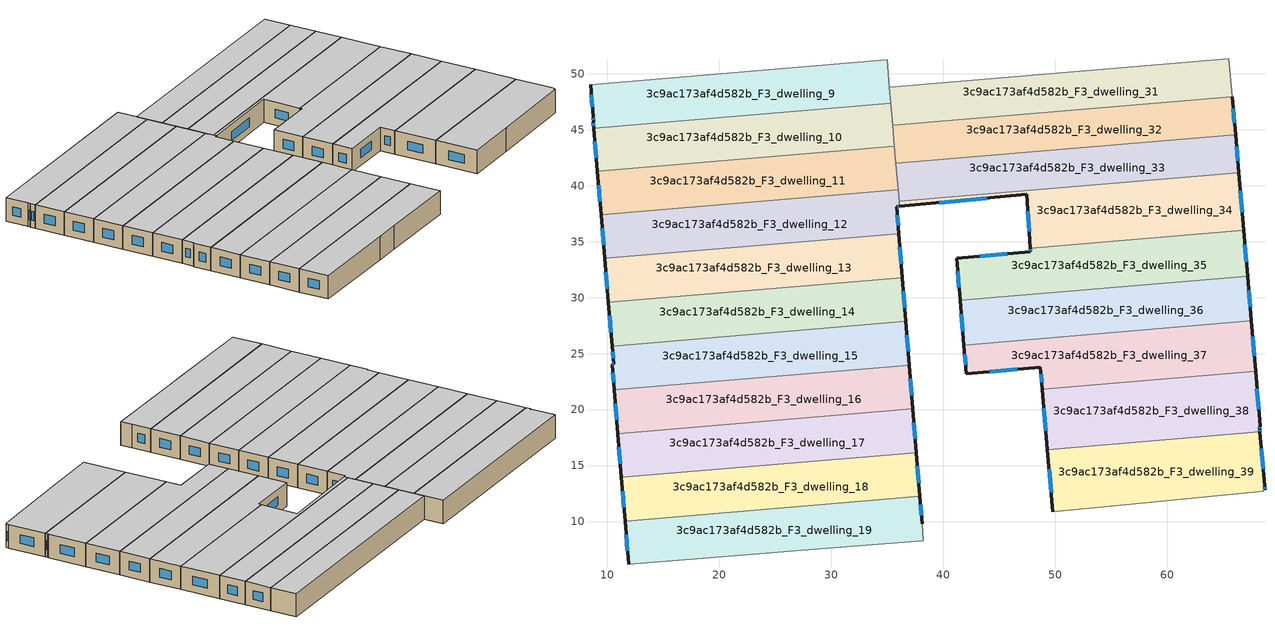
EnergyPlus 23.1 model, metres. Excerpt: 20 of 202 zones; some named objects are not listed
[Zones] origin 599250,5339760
3c9ac173af4d582b_F3_dwelling_10
 floor to 3c9ac173af4d582b_F2_dwelling_10 (EU_floor_Construction): 35.31,47.38 35.64,43.5 9.1,41.27 8.78,45.14 z9
 wall outside (EU_wall_Construction): 8.78,45.14 9.1,41.27 z9:12
 wall to 3c9ac173af4d582b_F3_dwelling_9 (EU_wall_Construction): 35.31,47.38 8.78,45.14 z9:12
 wall to 3c9ac173af4d582b_F3_dwelling_11 (EU_wall_Construction): 9.1,41.27 35.64,43.5 z9:12
 wall to 3c9ac173af4d582b_F3_dwelling_31 (EU_wall_Construction): 35.48,45.39 35.31,47.38 z9:12
 wall to 3c9ac173af4d582b_F3_dwelling_32 (EU_wall_Construction): 35.64,43.5 35.48,45.39 z9:12
 window (EU_Window_Construction): 8.88,43.93 9,42.49 z9.94:11.06
 ceiling to 3c9ac173af4d582b_F4_dwelling_10 (EU_floor_Construction): 35.64,43.5 35.31,47.38 8.78,45.14 9.1,41.27 z12
3c9ac173af4d582b_F3_dwelling_11
 floor to 3c9ac173af4d582b_F2_dwelling_11 (EU_floor_Construction): 35.64,43.5 35.96,39.63 9.43,37.4 9.1,41.27 z9
 wall outside (EU_wall_Construction): 9.1,41.27 9.43,37.4 z9:12
 wall to 3c9ac173af4d582b_F3_dwelling_12 (EU_wall_Construction): 9.43,37.4 35.96,39.63 z9:12
 wall to 3c9ac173af4d582b_F3_dwelling_33 (EU_wall_Construction): 35.96,39.63 35.76,42.01 z9:12
 wall to 3c9ac173af4d582b_F3_dwelling_32 (EU_wall_Construction): 35.76,42.01 35.64,43.5 z9:12
 window (EU_Window_Construction): 9.21,40.06 9.33,38.61 z9.94:11.06
 ceiling to 3c9ac173af4d582b_F4_dwelling_11 (EU_floor_Construction): 35.96,39.63 35.64,43.5 9.1,41.27 9.43,37.4 z12
3c9ac173af4d582b_F3_dwelling_12
 floor to 3c9ac173af4d582b_F2_dwelling_12 (EU_floor_Construction): 35.96,39.63 36.09,38.14 35.84,38.12 36.03,35.71 9.76,33.5 9.43,37.4 z9
 wall outside (EU_wall_Construction): 9.43,37.4 9.76,33.5 / 36.03,35.71 35.84,38.12 36.09,38.14 z9:12
 wall to 3c9ac173af4d582b_F3_dwelling_13 (EU_wall_Construction): 9.76,33.5 36.03,35.71 z9:12
 wall to 3c9ac173af4d582b_F3_dwelling_34 (EU_wall_Construction): 36.09,38.14 36.05,38.62 z9:12
 wall to 3c9ac173af4d582b_F3_dwelling_33 (EU_wall_Construction): 36.05,38.62 35.96,39.63 z9:12
 window (EU_Window_Construction): 9.53,36.18 9.66,34.72 / 35.92,38.13 36.01,38.13 / 35.97,36.46 35.9,37.36 z9.94:11.06
 ceiling to 3c9ac173af4d582b_F4_dwelling_12 (EU_floor_Construction): 36.03,35.71 35.84,38.12 36.09,38.14 35.96,39.63 9.43,37.4 9.76,33.5 z12
3c9ac173af4d582b_F3_dwelling_13
 floor to 3c9ac173af4d582b_F2_dwelling_13 (EU_floor_Construction): 36.03,35.71 36.34,31.79 10.09,29.59 9.76,33.5 z9
 wall outside (EU_wall_Construction): 36.34,31.79 36.03,35.71 / 9.76,33.5 10.09,29.59 z9:12
 wall to 3c9ac173af4d582b_F3_dwelling_14 (EU_wall_Construction): 10.09,29.59 36.34,31.79 z9:12
 window (EU_Window_Construction): 36.25,33.02 36.13,34.48 / 9.87,32.27 9.99,30.81 z9.94:11.06
 ceiling to 3c9ac173af4d582b_F4_dwelling_13 (EU_floor_Construction): 36.34,31.79 36.03,35.71 9.76,33.5 10.09,29.59 z12
3c9ac173af4d582b_F3_dwelling_14
 floor to 3c9ac173af4d582b_F2_dwelling_14 (EU_floor_Construction): 36.34,31.79 36.66,27.88 10.43,25.67 10.09,29.59 z9
 wall outside (EU_wall_Construction): 36.66,27.88 36.34,31.79 / 10.09,29.59 10.43,25.67 z9:12
 wall to 3c9ac173af4d582b_F3_dwelling_15 (EU_wall_Construction): 10.43,25.67 36.66,27.88 z9:12
 window (EU_Window_Construction): 36.56,29.1 36.44,30.57 / 10.2,28.36 10.32,26.9 z9.94:11.06
 ceiling to 3c9ac173af4d582b_F4_dwelling_14 (EU_floor_Construction): 36.66,27.88 36.34,31.79 10.09,29.59 10.43,25.67 z12
3c9ac173af4d582b_F3_dwelling_15
 floor to 3c9ac173af4d582b_F2_dwelling_15 (EU_floor_Construction): 36.66,27.88 36.97,23.97 10.61,21.75 10.42,24.01 10.56,24.1 10.43,25.67 z9
 wall outside (EU_wall_Construction): 10.43,25.67 10.56,24.1 10.42,24.01 10.61,21.75 / 36.97,23.97 36.66,27.88 z9:12
 wall to 3c9ac173af4d582b_F3_dwelling_16 (EU_wall_Construction): 10.61,21.75 36.97,23.97 z9:12
 window (EU_Window_Construction): 10.52,24.07 10.46,24.04 / 10.47,25.18 10.52,24.59 / 36.87,25.19 36.76,26.65 / 10.48,23.3 10.55,22.46 z9.94:11.06
 ceiling to 3c9ac173af4d582b_F4_dwelling_15 (EU_floor_Construction): 36.97,23.97 36.66,27.88 10.43,25.67 10.56,24.1 10.42,24.01 10.61,21.75 z12
3c9ac173af4d582b_F3_dwelling_16
 floor to 3c9ac173af4d582b_F2_dwelling_16 (EU_floor_Construction): 36.97,23.97 37.28,20.07 10.93,17.85 10.61,21.75 z9
 wall outside (EU_wall_Construction): 37.28,20.07 36.97,23.97 / 10.61,21.75 10.93,17.85 z9:12
 wall to 3c9ac173af4d582b_F3_dwelling_17 (EU_wall_Construction): 10.93,17.85 37.28,20.07 z9:12
 window (EU_Window_Construction): 37.19,21.29 37.07,22.74 / 10.71,20.53 10.83,19.07 z9.94:11.06
 ceiling to 3c9ac173af4d582b_F4_dwelling_16 (EU_floor_Construction): 37.28,20.07 36.97,23.97 10.61,21.75 10.93,17.85 z12
3c9ac173af4d582b_F3_dwelling_17
 floor to 3c9ac173af4d582b_F2_dwelling_17 (EU_floor_Construction): 37.28,20.07 37.6,16.16 11.25,13.95 10.93,17.85 z9
 wall outside (EU_wall_Construction): 37.6,16.16 37.28,20.07 / 10.93,17.85 11.25,13.95 z9:12
 wall to 3c9ac173af4d582b_F3_dwelling_18 (EU_wall_Construction): 11.25,13.95 37.6,16.16 z9:12
 window (EU_Window_Construction): 37.5,17.39 37.38,18.84 / 11.03,16.63 11.15,15.17 z9.94:11.06
 ceiling to 3c9ac173af4d582b_F4_dwelling_17 (EU_floor_Construction): 37.6,16.16 37.28,20.07 10.93,17.85 11.25,13.95 z12
3c9ac173af4d582b_F3_dwelling_18
 floor to 3c9ac173af4d582b_F2_dwelling_18 (EU_floor_Construction): 37.6,16.16 37.91,12.26 11.57,10.04 11.25,13.95 z9
 wall outside (EU_wall_Construction): 37.91,12.26 37.6,16.16 / 11.25,13.95 11.57,10.04 z9:12
 wall to 3c9ac173af4d582b_F3_dwelling_19 (EU_wall_Construction): 11.57,10.04 37.91,12.26 z9:12
 window (EU_Window_Construction): 37.81,13.48 37.69,14.94 / 11.35,12.72 11.47,11.27 z9.94:11.06
 ceiling to 3c9ac173af4d582b_F4_dwelling_18 (EU_floor_Construction): 37.91,12.26 37.6,16.16 11.25,13.95 11.57,10.04 z12
3c9ac173af4d582b_F3_dwelling_19
 floor to 3c9ac173af4d582b_F2_dwelling_19 (EU_floor_Construction): 37.91,12.26 38.1,9.8 38.22,8.3 27.34,7.44 24.16,7.17 11.89,6.19 11.57,10.04 z9
 wall outside (EU_wall_Construction): 11.57,10.04 11.89,6.19 / 38.1,9.8 37.91,12.26 z9:12
 wall adiabatic (EU_wall_Construction): 11.89,6.19 24.16,7.17 27.34,7.44 38.22,8.3 38.1,9.8 z9:12
 window (EU_Window_Construction): 11.67,8.84 11.79,7.4 / 38.04,10.57 37.97,11.49 z9.94:11.06
 ceiling to 3c9ac173af4d582b_F4_dwelling_19 (EU_floor_Construction): 38.22,8.3 38.1,9.8 37.91,12.26 11.57,10.04 11.89,6.19 24.16,7.17 27.34,7.44 z12
3c9ac173af4d582b_F3_dwelling_31
 floor to 3c9ac173af4d582b_F2_dwelling_31 (EU_floor_Construction): 65.52,51.33 65.81,47.95 35.48,45.39 35.19,48.78 z9
 wall to 3c9ac173af4d582b_F3_dwelling_30 (EU_wall_Construction): 65.52,51.33 35.19,48.78 z9:12
 wall adiabatic (EU_wall_Construction): 65.81,47.95 65.52,51.33 z9:12
 wall to 3c9ac173af4d582b_F3_dwelling_32 (EU_wall_Construction): 35.48,45.39 65.81,47.95 z9:12
 wall to 3c9ac173af4d582b_F3_dwelling_9 (EU_wall_Construction): 35.19,48.78 35.31,47.38 z9:12
 ceiling to 3c9ac173af4d582b_F4_dwelling_31 (EU_floor_Construction): 65.81,47.95 65.52,51.33 35.19,48.78 35.48,45.39 z12
3c9ac173af4d582b_F3_dwelling_32
 floor to 3c9ac173af4d582b_F2_dwelling_32 (EU_floor_Construction): 65.81,47.95 66.1,44.56 35.76,42.01 35.48,45.39 z9
 wall outside (EU_wall_Construction): 66.1,44.56 65.81,47.95 z9:12
 wall to 3c9ac173af4d582b_F3_dwelling_33 (EU_wall_Construction): 35.76,42.01 66.1,44.56 z9:12
 window (EU_Window_Construction): 66.01,45.62 65.9,46.88 z9.94:11.06
 ceiling to 3c9ac173af4d582b_F4_dwelling_32 (EU_floor_Construction): 66.1,44.56 65.81,47.95 35.48,45.39 35.76,42.01 z12
3c9ac173af4d582b_F3_dwelling_33
 floor to 3c9ac173af4d582b_F2_dwelling_33 (EU_floor_Construction): 66.1,44.56 66.4,41.17 36.05,38.62 35.76,42.01 z9
 wall outside (EU_wall_Construction): 66.4,41.17 66.1,44.56 z9:12
 wall to 3c9ac173af4d582b_F3_dwelling_34 (EU_wall_Construction): 36.05,38.62 66.4,41.17 z9:12
 window (EU_Window_Construction): 66.3,42.23 66.2,43.49 z9.94:11.06
 ceiling to 3c9ac173af4d582b_F4_dwelling_33 (EU_floor_Construction): 66.4,41.17 66.1,44.56 35.76,42.01 36.05,38.62 z12
3c9ac173af4d582b_F3_dwelling_34
 floor to 3c9ac173af4d582b_F2_dwelling_34 (EU_floor_Construction): 66.4,41.17 66.83,36.01 47.76,34.41 47.44,39.23 36.09,38.14 36.05,38.62 z9
 wall outside (EU_wall_Construction): 36.09,38.14 47.44,39.23 47.76,34.41 / 66.83,36.01 66.4,41.17 z9:12
 wall to 3c9ac173af4d582b_F3_dwelling_35 (EU_wall_Construction): 47.76,34.41 66.83,36.01 z9:12
 window (EU_Window_Construction): 47.54,37.72 47.66,35.92 / 39.65,38.48 43.89,38.89 / 66.69,37.63 66.53,39.55 z9.94:11.06
 ceiling to 3c9ac173af4d582b_F4_dwelling_34 (EU_floor_Construction): 66.83,36.01 66.4,41.17 36.05,38.62 36.09,38.14 47.44,39.23 47.76,34.41 z12
3c9ac173af4d582b_F3_dwelling_35
 floor to 3c9ac173af4d582b_F2_dwelling_35 (EU_floor_Construction): 66.83,36.01 67.17,31.92 41.5,29.76 41.18,33.53 47.79,34.09 47.76,34.41 z9
 wall outside (EU_wall_Construction): 47.76,34.41 47.79,34.09 41.18,33.53 41.5,29.76 / 67.17,31.92 66.83,36.01 z9:12
 wall to 3c9ac173af4d582b_F3_dwelling_36 (EU_wall_Construction): 41.5,29.76 67.17,31.92 z9:12
 window (EU_Window_Construction): 45.72,33.91 43.25,33.7 / 47.77,34.31 47.78,34.19 / 67.07,33.2 66.94,34.73 / 41.28,32.35 41.4,30.94 z9.94:11.06
 ceiling to 3c9ac173af4d582b_F4_dwelling_35 (EU_floor_Construction): 67.17,31.92 66.83,36.01 47.76,34.41 47.79,34.09 41.18,33.53 41.5,29.76 z12
3c9ac173af4d582b_F3_dwelling_36
 floor to 3c9ac173af4d582b_F2_dwelling_36 (EU_floor_Construction): 67.17,31.92 67.51,27.92 41.84,25.76 41.5,29.76 z9
 wall outside (EU_wall_Construction): 67.51,27.92 67.17,31.92 / 41.5,29.76 41.84,25.76 z9:12
 wall to 3c9ac173af4d582b_F3_dwelling_37 (EU_wall_Construction): 41.84,25.76 67.51,27.92 z9:12
 window (EU_Window_Construction): 67.41,29.17 67.28,30.67 / 41.61,28.51 41.73,27.02 z9.94:11.06
 ceiling to 3c9ac173af4d582b_F4_dwelling_36 (EU_floor_Construction): 67.51,27.92 67.17,31.92 41.5,29.76 41.84,25.76 z12
3c9ac173af4d582b_F3_dwelling_37
 floor to 3c9ac173af4d582b_F2_dwelling_37 (EU_floor_Construction): 67.51,27.92 67.89,23.41 48.85,21.81 48.68,23.76 42.05,23.21 41.84,25.76 z9
 wall outside (EU_wall_Construction): 41.84,25.76 42.05,23.21 48.68,23.76 48.85,21.81 / 67.89,23.41 67.51,27.92 z9:12
 wall to 3c9ac173af4d582b_F3_dwelling_38 (EU_wall_Construction): 48.85,21.81 67.89,23.41 z9:12
 window (EU_Window_Construction): 44.13,23.38 46.6,23.59 / 41.91,24.96 41.99,24.01 / 67.77,24.82 67.63,26.51 / 48.73,23.15 48.79,22.42 z9.94:11.06
 ceiling to 3c9ac173af4d582b_F4_dwelling_37 (EU_floor_Construction): 67.89,23.41 67.51,27.92 41.84,25.76 42.05,23.21 48.68,23.76 48.85,21.81 z12
3c9ac173af4d582b_F3_dwelling_38
 floor to 3c9ac173af4d582b_F2_dwelling_38 (EU_floor_Construction): 67.89,23.41 68.3,18.52 68.25,18.51 68.26,18.25 68.29,18 49.31,16.41 48.85,21.81 z9
 wall outside (EU_wall_Construction): 68.29,18 68.26,18.25 68.25,18.51 68.3,18.52 67.89,23.41 / 48.85,21.81 49.31,16.41 z9:12
 wall to 3c9ac173af4d582b_F3_dwelling_39 (EU_wall_Construction): 49.31,16.41 68.29,18 z9:12
 window (EU_Window_Construction): 68.28,18.08 68.27,18.17 / 48.99,20.12 49.16,18.1 / 68.17,20.05 68.02,21.88 / 68.26,18.33 68.25,18.43 z9.94:11.06
 ceiling to 3c9ac173af4d582b_F4_dwelling_38 (EU_floor_Construction): 68.29,18 68.26,18.25 68.25,18.51 68.3,18.52 67.89,23.41 48.85,21.81 49.31,16.41 z12
3c9ac173af4d582b_F3_dwelling_39
 floor to 3c9ac173af4d582b_F2_dwelling_39 (EU_floor_Construction): 68.29,18 68.71,13.18 68.74,12.82 68.57,12.81 68.58,12.71 56.73,11.53 49.78,10.88 49.31,16.41 z9
 wall outside (EU_wall_Construction): 49.31,16.41 49.78,10.88 / 68.74,12.82 68.71,13.18 68.29,18 z9:12
 wall adiabatic (EU_wall_Construction): 49.78,10.88 56.73,11.53 68.58,12.71 68.57,12.81 68.74,12.82 z9:12
 window (EU_Window_Construction): 49.46,14.68 49.63,12.61 / 68.58,14.69 68.42,16.49 / 68.73,12.94 68.72,13.07 z9.94:11.06
 ceiling to 3c9ac173af4d582b_F4_dwelling_39 (EU_floor_Construction): 68.58,12.71 68.57,12.81 68.74,12.82 68.71,13.18 68.29,18 49.31,16.41 49.78,10.88 56.73,11.53 z12
3c9ac173af4d582b_F3_dwelling_9
 floor to 3c9ac173af4d582b_F2_dwelling_9 (EU_floor_Construction): 34.99,51.26 35.31,47.38 8.78,45.14 8.72,45.76 8.76,45.76 8.73,46.15 8.49,49.03 z9
 wall outside (EU_wall_Construction): 8.49,49.03 8.73,46.15 8.76,45.76 8.72,45.76 8.78,45.14 z9:12
 wall to 3c9ac173af4d582b_F3_dwelling_8 (EU_wall_Construction): 34.99,51.26 8.49,49.03 z9:12
 wall to 3c9ac173af4d582b_F3_dwelling_30 (EU_wall_Construction): 35.19,48.78 34.99,51.26 z9:12
 window (EU_Window_Construction): 8.74,45.57 8.76,45.34 / 8.74,46.03 8.75,45.89 / 8.57,48.13 8.66,47.05 z9.94:11.06
 ceiling to 3c9ac173af4d582b_F4_dwelling_9 (EU_floor_Construction): 35.31,47.38 34.99,51.26 8.49,49.03 8.73,46.15 8.76,45.76 8.72,45.76 8.78,45.14 z12
[Building]
EU S2 Campaign: North Axis=0; Terrain=City; Solar Distribution=FullExterior
[Site:Location]
Vienna: Latitude=48; Longitude=16.5; Time Zone=1; Elevation=183
[SizingPeriod:WeatherFileDays]
AnnualSizingPeriod: Begin Month=1; Begin Day of Month=1; End Month=12; End Day of Month=31; Day of Week for Start Day=Monday; Use Weather File Daylight Saving Period=No; Use Weather File Rain and Snow Indicators=No
[MATERIAL]
EU_InternalMass_Material: Roughness=MediumRough; Thickness=0.1; Conductivity=1; Density=1800; Specific Heat=900; Thermal Absorptance=0.9; Solar Absorptance=0.7; Visible Absorptance=0.7
[MATERIAL:NOMASS] Roughness=MediumRough; Thermal Absorptance=0.9; Solar Absorptance=0.7; Visible Absorptance=0.7
Name | Thermal Resistance
EU_wall_NoMass | 0.914258
EU_floor_NoMass | 1.09711
[WINDOWMATERIAL:SIMPLEGLAZINGSYSTEM]
EU_Window_SimpleGlazing: UFactor=2.09642; Solar Heat Gain Coefficient=0.65; Visible Transmittance=0.65
[CONSTRUCTION]
EU_wall_Construction: EU_wall_NoMass
EU_floor_Construction: EU_floor_NoMass
EU_Window_Construction: EU_Window_SimpleGlazing
EU_InternalMass_Construction: EU_InternalMass_Material
[ZONE] Type=1; Multiplier=1; Ceiling Height=autocalculate; Floor Area=autocalculate; Part of Total Floor Area=Yes
Name | Volume
3c9ac173af4d582b_F3_dwelling_10 | 310.553
3c9ac173af4d582b_F3_dwelling_11; 3c9ac173af4d582b_F3_dwelling_34 | 310.566
3c9ac173af4d582b_F3_dwelling_12 | 310.526
3c9ac173af4d582b_F3_dwelling_13 | 310.565
3c9ac173af4d582b_F3_dwelling_14 | 310.547
3c9ac173af4d582b_F3_dwelling_15 | 310.612
3c9ac173af4d582b_F3_dwelling_16 | 310.537
3c9ac173af4d582b_F3_dwelling_17 | 310.588
3c9ac173af4d582b_F3_dwelling_18 | 310.561
3c9ac173af4d582b_F3_dwelling_19; 3c9ac173af4d582b_F3_dwelling_32 | 310.548
3c9ac173af4d582b_F3_dwelling_31 | 310.523
3c9ac173af4d582b_F3_dwelling_33 | 310.611
3c9ac173af4d582b_F3_dwelling_35 | 310.544
3c9ac173af4d582b_F3_dwelling_36 | 310.564
3c9ac173af4d582b_F3_dwelling_37 | 310.598
3c9ac173af4d582b_F3_dwelling_38 | 310.577
3c9ac173af4d582b_F3_dwelling_39 | 310.563
3c9ac173af4d582b_F3_dwelling_9 | 310.621
[INTERNALMASS] Construction=EU_InternalMass_Construction
Name | Zone or ZoneList | Surface Area
3c9ac173af4d582b_F3_dwelling_9_EU_InternalMass | 3c9ac173af4d582b_F3_dwelling_9 | 103.54
3c9ac173af4d582b_F3_dwelling_10_EU_InternalMass | 3c9ac173af4d582b_F3_dwelling_10 | 103.518
3c9ac173af4d582b_F3_dwelling_11_EU_InternalMass | 3c9ac173af4d582b_F3_dwelling_11 | 103.522
3c9ac173af4d582b_F3_dwelling_12_EU_InternalMass | 3c9ac173af4d582b_F3_dwelling_12 | 103.508
3c9ac173af4d582b_F3_dwelling_13_EU_InternalMass | 3c9ac173af4d582b_F3_dwelling_13 | 103.522
3c9ac173af4d582b_F3_dwelling_14_EU_InternalMass | 3c9ac173af4d582b_F3_dwelling_14 | 103.516
3c9ac173af4d582b_F3_dwelling_15_EU_InternalMass | 3c9ac173af4d582b_F3_dwelling_15 | 103.537
3c9ac173af4d582b_F3_dwelling_16_EU_InternalMass | 3c9ac173af4d582b_F3_dwelling_16 | 103.512
3c9ac173af4d582b_F3_dwelling_17_EU_InternalMass | 3c9ac173af4d582b_F3_dwelling_17 | 103.529
3c9ac173af4d582b_F3_dwelling_18_EU_InternalMass | 3c9ac173af4d582b_F3_dwelling_18 | 103.52
3c9ac173af4d582b_F3_dwelling_19_EU_InternalMass | 3c9ac173af4d582b_F3_dwelling_19 | 103.516
3c9ac173af4d582b_F3_dwelling_31_EU_InternalMass | 3c9ac173af4d582b_F3_dwelling_31 | 103.508
3c9ac173af4d582b_F3_dwelling_32_EU_InternalMass | 3c9ac173af4d582b_F3_dwelling_32 | 103.516
3c9ac173af4d582b_F3_dwelling_33_EU_InternalMass | 3c9ac173af4d582b_F3_dwelling_33 | 103.537
3c9ac173af4d582b_F3_dwelling_34_EU_InternalMass | 3c9ac173af4d582b_F3_dwelling_34 | 103.522
3c9ac173af4d582b_F3_dwelling_35_EU_InternalMass | 3c9ac173af4d582b_F3_dwelling_35 | 103.514
3c9ac173af4d582b_F3_dwelling_36_EU_InternalMass | 3c9ac173af4d582b_F3_dwelling_36 | 103.521
3c9ac173af4d582b_F3_dwelling_37_EU_InternalMass | 3c9ac173af4d582b_F3_dwelling_37 | 103.533
3c9ac173af4d582b_F3_dwelling_38_EU_InternalMass | 3c9ac173af4d582b_F3_dwelling_38 | 103.526
3c9ac173af4d582b_F3_dwelling_39_EU_InternalMass | 3c9ac173af4d582b_F3_dwelling_39 | 103.521
[OTHEREQUIPMENT] Fuel Type=Electricity; Design Level Calculation Method=Watts/Area; Power per Zone Floor Area=1; Fraction Latent=0; Fraction Radiant=0; Fraction Lost=0; Carbon Dioxide Generation Rate=0; EndUse Subcategory=EU_Step8_InternalGains
Name | Zone or ZoneList or Space or SpaceList | Schedule
EU_Step8_InternalGain_3c9ac173af4d582b_F3_dwelling_9_f000 | 3c9ac173af4d582b_F3_dwelling_9 | EU_Step8_GainSchedule_3c9ac173af4d582b_F3_dwelling_9_f000
EU_Step8_InternalGain_3c9ac173af4d582b_F3_dwelling_10_f000 | 3c9ac173af4d582b_F3_dwelling_10 | EU_Step8_GainSchedule_3c9ac173af4d582b_F3_dwelling_10_f000
EU_Step8_InternalGain_3c9ac173af4d582b_F3_dwelling_11_f000 | 3c9ac173af4d582b_F3_dwelling_11 | EU_Step8_GainSchedule_3c9ac173af4d582b_F3_dwelling_11_f000
EU_Step8_InternalGain_3c9ac173af4d582b_F3_dwelling_12_f000 | 3c9ac173af4d582b_F3_dwelling_12 | EU_Step8_GainSchedule_3c9ac173af4d582b_F3_dwelling_12_f000
EU_Step8_InternalGain_3c9ac173af4d582b_F3_dwelling_13_f000 | 3c9ac173af4d582b_F3_dwelling_13 | EU_Step8_GainSchedule_3c9ac173af4d582b_F3_dwelling_13_f000
EU_Step8_InternalGain_3c9ac173af4d582b_F3_dwelling_14_f000 | 3c9ac173af4d582b_F3_dwelling_14 | EU_Step8_GainSchedule_3c9ac173af4d582b_F3_dwelling_14_f000
EU_Step8_InternalGain_3c9ac173af4d582b_F3_dwelling_15_f000 | 3c9ac173af4d582b_F3_dwelling_15 | EU_Step8_GainSchedule_3c9ac173af4d582b_F3_dwelling_15_f000
EU_Step8_InternalGain_3c9ac173af4d582b_F3_dwelling_16_f000 | 3c9ac173af4d582b_F3_dwelling_16 | EU_Step8_GainSchedule_3c9ac173af4d582b_F3_dwelling_16_f000
EU_Step8_InternalGain_3c9ac173af4d582b_F3_dwelling_17_f000 | 3c9ac173af4d582b_F3_dwelling_17 | EU_Step8_GainSchedule_3c9ac173af4d582b_F3_dwelling_17_f000
EU_Step8_InternalGain_3c9ac173af4d582b_F3_dwelling_18_f000 | 3c9ac173af4d582b_F3_dwelling_18 | EU_Step8_GainSchedule_3c9ac173af4d582b_F3_dwelling_18_f000
EU_Step8_InternalGain_3c9ac173af4d582b_F3_dwelling_19_f000 | 3c9ac173af4d582b_F3_dwelling_19 | EU_Step8_GainSchedule_3c9ac173af4d582b_F3_dwelling_19_f000
EU_Step8_InternalGain_3c9ac173af4d582b_F3_dwelling_31_f000 | 3c9ac173af4d582b_F3_dwelling_31 | EU_Step8_GainSchedule_3c9ac173af4d582b_F3_dwelling_31_f000
EU_Step8_InternalGain_3c9ac173af4d582b_F3_dwelling_32_f000 | 3c9ac173af4d582b_F3_dwelling_32 | EU_Step8_GainSchedule_3c9ac173af4d582b_F3_dwelling_32_f000
EU_Step8_InternalGain_3c9ac173af4d582b_F3_dwelling_33_f000 | 3c9ac173af4d582b_F3_dwelling_33 | EU_Step8_GainSchedule_3c9ac173af4d582b_F3_dwelling_33_f000
EU_Step8_InternalGain_3c9ac173af4d582b_F3_dwelling_34_f000 | 3c9ac173af4d582b_F3_dwelling_34 | EU_Step8_GainSchedule_3c9ac173af4d582b_F3_dwelling_34_f000
EU_Step8_InternalGain_3c9ac173af4d582b_F3_dwelling_35_f000 | 3c9ac173af4d582b_F3_dwelling_35 | EU_Step8_GainSchedule_3c9ac173af4d582b_F3_dwelling_35_f000
EU_Step8_InternalGain_3c9ac173af4d582b_F3_dwelling_36_f000 | 3c9ac173af4d582b_F3_dwelling_36 | EU_Step8_GainSchedule_3c9ac173af4d582b_F3_dwelling_36_f000
EU_Step8_InternalGain_3c9ac173af4d582b_F3_dwelling_37_f000 | 3c9ac173af4d582b_F3_dwelling_37 | EU_Step8_GainSchedule_3c9ac173af4d582b_F3_dwelling_37_f000
EU_Step8_InternalGain_3c9ac173af4d582b_F3_dwelling_38_f000 | 3c9ac173af4d582b_F3_dwelling_38 | EU_Step8_GainSchedule_3c9ac173af4d582b_F3_dwelling_38_f000
EU_Step8_InternalGain_3c9ac173af4d582b_F3_dwelling_39_f000 | 3c9ac173af4d582b_F3_dwelling_39 | EU_Step8_GainSchedule_3c9ac173af4d582b_F3_dwelling_39_f000
[ZONEVENTILATION:DESIGNFLOWRATE] Schedule=EU_AlwaysOn; Design Flow Rate Calculation Method=AirChanges/Hour; Air Changes per Hour=0.546891; Ventilation Type=Natural; Fan Pressure Rise=0; Fan Total Efficiency=1; Constant Term Coefficient=1; Temperature Term Coefficient=0; Velocity Term Coefficient=0; Velocity Squared Term Coefficient=0; Minimum Indoor Temperature=-100; Maximum Indoor Temperature=100; Delta Temperature=-100; Minimum Outdoor Temperature=-100; Maximum Outdoor Temperature=100; Maximum Wind Speed=40
Name | Zone or ZoneList or Space or SpaceList
EU_ConstantAir_3c9ac173af4d582b_F3_dwelling_9 | 3c9ac173af4d582b_F3_dwelling_9
EU_ConstantAir_3c9ac173af4d582b_F3_dwelling_10 | 3c9ac173af4d582b_F3_dwelling_10
EU_ConstantAir_3c9ac173af4d582b_F3_dwelling_11 | 3c9ac173af4d582b_F3_dwelling_11
EU_ConstantAir_3c9ac173af4d582b_F3_dwelling_12 | 3c9ac173af4d582b_F3_dwelling_12
EU_ConstantAir_3c9ac173af4d582b_F3_dwelling_13 | 3c9ac173af4d582b_F3_dwelling_13
EU_ConstantAir_3c9ac173af4d582b_F3_dwelling_14 | 3c9ac173af4d582b_F3_dwelling_14
EU_ConstantAir_3c9ac173af4d582b_F3_dwelling_15 | 3c9ac173af4d582b_F3_dwelling_15
EU_ConstantAir_3c9ac173af4d582b_F3_dwelling_16 | 3c9ac173af4d582b_F3_dwelling_16
EU_ConstantAir_3c9ac173af4d582b_F3_dwelling_17 | 3c9ac173af4d582b_F3_dwelling_17
EU_ConstantAir_3c9ac173af4d582b_F3_dwelling_18 | 3c9ac173af4d582b_F3_dwelling_18
EU_ConstantAir_3c9ac173af4d582b_F3_dwelling_19 | 3c9ac173af4d582b_F3_dwelling_19
EU_ConstantAir_3c9ac173af4d582b_F3_dwelling_31 | 3c9ac173af4d582b_F3_dwelling_31
EU_ConstantAir_3c9ac173af4d582b_F3_dwelling_32 | 3c9ac173af4d582b_F3_dwelling_32
EU_ConstantAir_3c9ac173af4d582b_F3_dwelling_33 | 3c9ac173af4d582b_F3_dwelling_33
EU_ConstantAir_3c9ac173af4d582b_F3_dwelling_34 | 3c9ac173af4d582b_F3_dwelling_34
EU_ConstantAir_3c9ac173af4d582b_F3_dwelling_35 | 3c9ac173af4d582b_F3_dwelling_35
EU_ConstantAir_3c9ac173af4d582b_F3_dwelling_36 | 3c9ac173af4d582b_F3_dwelling_36
EU_ConstantAir_3c9ac173af4d582b_F3_dwelling_37 | 3c9ac173af4d582b_F3_dwelling_37
EU_ConstantAir_3c9ac173af4d582b_F3_dwelling_38 | 3c9ac173af4d582b_F3_dwelling_38
EU_ConstantAir_3c9ac173af4d582b_F3_dwelling_39 | 3c9ac173af4d582b_F3_dwelling_39
[HVACTEMPLATE:ZONE:IDEALLOADSAIRSYSTEM] System Availability Schedule=EU_AlwaysOn; Maximum Heating Supply Air Temperature=50; Minimum Cooling Supply Air Temperature=13; Maximum Heating Supply Air Humidity Ratio=0.0156; Minimum Cooling Supply Air Humidity Ratio=0.0077; Heating Limit=NoLimit; Cooling Limit=NoLimit; Heating Availability Schedule=EU_AlwaysOn; Cooling Availability Schedule=EU_CoolingOff; Dehumidification Control Type=ConstantSensibleHeatRatio; Cooling Sensible Heat Ratio=0.7; Dehumidification Setpoint=60; Humidification Control Type=None; Humidification Setpoint=30; Outdoor Air Method=None; Outdoor Air Flow Rate per Person=0.00944; Outdoor Air Flow Rate per Zone Floor Area=0; Outdoor Air Flow Rate per Zone=0; Demand Controlled Ventilation Type=None; Outdoor Air Economizer Type=NoEconomizer; Heat Recovery Type=None; Sensible Heat Recovery Effectiveness=0.7; Latent Heat Recovery Effectiveness=0.65
Name | Template Thermostat
3c9ac173af4d582b_F3_dwelling_9 | EU_HeatOnly_3c9ac173af4d582b_F3_dwelling_9
3c9ac173af4d582b_F3_dwelling_10 | EU_HeatOnly_3c9ac173af4d582b_F3_dwelling_10
3c9ac173af4d582b_F3_dwelling_11 | EU_HeatOnly_3c9ac173af4d582b_F3_dwelling_11
3c9ac173af4d582b_F3_dwelling_12 | EU_HeatOnly_3c9ac173af4d582b_F3_dwelling_12
3c9ac173af4d582b_F3_dwelling_13 | EU_HeatOnly_3c9ac173af4d582b_F3_dwelling_13
3c9ac173af4d582b_F3_dwelling_14 | EU_HeatOnly_3c9ac173af4d582b_F3_dwelling_14
3c9ac173af4d582b_F3_dwelling_15 | EU_HeatOnly_3c9ac173af4d582b_F3_dwelling_15
3c9ac173af4d582b_F3_dwelling_16 | EU_HeatOnly_3c9ac173af4d582b_F3_dwelling_16
3c9ac173af4d582b_F3_dwelling_17 | EU_HeatOnly_3c9ac173af4d582b_F3_dwelling_17
3c9ac173af4d582b_F3_dwelling_18 | EU_HeatOnly_3c9ac173af4d582b_F3_dwelling_18
3c9ac173af4d582b_F3_dwelling_19 | EU_HeatOnly_3c9ac173af4d582b_F3_dwelling_19
3c9ac173af4d582b_F3_dwelling_31 | EU_HeatOnly_3c9ac173af4d582b_F3_dwelling_31
3c9ac173af4d582b_F3_dwelling_32 | EU_HeatOnly_3c9ac173af4d582b_F3_dwelling_32
3c9ac173af4d582b_F3_dwelling_33 | EU_HeatOnly_3c9ac173af4d582b_F3_dwelling_33
3c9ac173af4d582b_F3_dwelling_34 | EU_HeatOnly_3c9ac173af4d582b_F3_dwelling_34
3c9ac173af4d582b_F3_dwelling_35 | EU_HeatOnly_3c9ac173af4d582b_F3_dwelling_35
3c9ac173af4d582b_F3_dwelling_36 | EU_HeatOnly_3c9ac173af4d582b_F3_dwelling_36
3c9ac173af4d582b_F3_dwelling_37 | EU_HeatOnly_3c9ac173af4d582b_F3_dwelling_37
3c9ac173af4d582b_F3_dwelling_38 | EU_HeatOnly_3c9ac173af4d582b_F3_dwelling_38
3c9ac173af4d582b_F3_dwelling_39 | EU_HeatOnly_3c9ac173af4d582b_F3_dwelling_39
[SIZING:ZONE] Zone Cooling Design Supply Air Temperature Input Method=SupplyAirTemperature; Zone Cooling Design Supply Air Temperature=13; Zone Heating Design Supply Air Temperature Input Method=SupplyAirTemperature; Zone Heating Design Supply Air Temperature=50; Zone Cooling Design Supply Air Humidity Ratio=0.008; Zone Heating Design Supply Air Humidity Ratio=0.008; Cooling Design Air Flow Method=DesignDay; Cooling Design Air Flow Rate=0; Cooling Minimum Air Flow per Zone Floor Area=0.000762; Cooling Minimum Air Flow=0; Cooling Minimum Air Flow Fraction=0.2; Heating Design Air Flow Method=DesignDay; Heating Design Air Flow Rate=0; Heating Maximum Air Flow per Zone Floor Area=0.002032; Heating Maximum Air Flow=0.141576; Heating Maximum Air Flow Fraction=0.3; Account for Dedicated Outdoor Air System=No; Dedicated Outdoor Air System Control Strategy=NeutralSupplyAir; Dedicated Outdoor Air Low Setpoint Temperature for Design=autosize; Dedicated Outdoor Air High Setpoint Temperature for Design=autosize; Zone Load Sizing Method=Sensible Load Only No Latent Load; Zone Latent Cooling Design Supply Air Humidity Ratio Input Method=HumidityRatioDifference; Zone Cooling Design Supply Air Humidity Ratio Difference=0.005; Zone Latent Heating Design Supply Air Humidity Ratio Input Method=HumidityRatioDifference; Zone Humidification Design Supply Air Humidity Ratio Difference=0.005
3c9ac173af4d582b_F3_dwelling_9; 3c9ac173af4d582b_F3_dwelling_10; 3c9ac173af4d582b_F3_dwelling_11; 3c9ac173af4d582b_F3_dwelling_12; 3c9ac173af4d582b_F3_dwelling_13; 3c9ac173af4d582b_F3_dwelling_14; 3c9ac173af4d582b_F3_dwelling_15; 3c9ac173af4d582b_F3_dwelling_16; 3c9ac173af4d582b_F3_dwelling_17; 3c9ac173af4d582b_F3_dwelling_18; 3c9ac173af4d582b_F3_dwelling_19; 3c9ac173af4d582b_F3_dwelling_31; 3c9ac173af4d582b_F3_dwelling_32; 3c9ac173af4d582b_F3_dwelling_33; 3c9ac173af4d582b_F3_dwelling_34; 3c9ac173af4d582b_F3_dwelling_35; 3c9ac173af4d582b_F3_dwelling_36; 3c9ac173af4d582b_F3_dwelling_37; 3c9ac173af4d582b_F3_dwelling_38; 3c9ac173af4d582b_F3_dwelling_39
[SCHEDULE:CONSTANT]
Name | Hourly Value
EU_AlwaysOn | 1
EU_CoolingOff | 0
[SCHEDULE:FILE] Column Number=1; Rows to Skip at Top=0; Number of Hours of Data=8760; Column Separator=Comma; Interpolate to Timestep=No; Minutes per Item=60; Adjust Schedule for Daylight Savings=Yes
Name | File
EU_Step8_GainSchedule_3c9ac173af4d582b_F3_dwelling_9_f000 | ../../schedules/3c9ac173af4d582b/3c9ac173af4d582b_F3_dwelling_9_f000_gain.csv
EU_Step8_GainSchedule_3c9ac173af4d582b_F3_dwelling_10_f000 | ../../schedules/3c9ac173af4d582b/3c9ac173af4d582b_F3_dwelling_10_f000_gain.csv
EU_Step8_GainSchedule_3c9ac173af4d582b_F3_dwelling_11_f000 | ../../schedules/3c9ac173af4d582b/3c9ac173af4d582b_F3_dwelling_11_f000_gain.csv
EU_Step8_GainSchedule_3c9ac173af4d582b_F3_dwelling_12_f000 | ../../schedules/3c9ac173af4d582b/3c9ac173af4d582b_F3_dwelling_12_f000_gain.csv
EU_Step8_GainSchedule_3c9ac173af4d582b_F3_dwelling_13_f000 | ../../schedules/3c9ac173af4d582b/3c9ac173af4d582b_F3_dwelling_13_f000_gain.csv
EU_Step8_GainSchedule_3c9ac173af4d582b_F3_dwelling_14_f000 | ../../schedules/3c9ac173af4d582b/3c9ac173af4d582b_F3_dwelling_14_f000_gain.csv
EU_Step8_GainSchedule_3c9ac173af4d582b_F3_dwelling_15_f000 | ../../schedules/3c9ac173af4d582b/3c9ac173af4d582b_F3_dwelling_15_f000_gain.csv
EU_Step8_GainSchedule_3c9ac173af4d582b_F3_dwelling_16_f000 | ../../schedules/3c9ac173af4d582b/3c9ac173af4d582b_F3_dwelling_16_f000_gain.csv
EU_Step8_GainSchedule_3c9ac173af4d582b_F3_dwelling_17_f000 | ../../schedules/3c9ac173af4d582b/3c9ac173af4d582b_F3_dwelling_17_f000_gain.csv
EU_Step8_GainSchedule_3c9ac173af4d582b_F3_dwelling_18_f000 | ../../schedules/3c9ac173af4d582b/3c9ac173af4d582b_F3_dwelling_18_f000_gain.csv
EU_Step8_GainSchedule_3c9ac173af4d582b_F3_dwelling_19_f000 | ../../schedules/3c9ac173af4d582b/3c9ac173af4d582b_F3_dwelling_19_f000_gain.csv
EU_Step8_GainSchedule_3c9ac173af4d582b_F3_dwelling_31_f000 | ../../schedules/3c9ac173af4d582b/3c9ac173af4d582b_F3_dwelling_31_f000_gain.csv
EU_Step8_GainSchedule_3c9ac173af4d582b_F3_dwelling_32_f000 | ../../schedules/3c9ac173af4d582b/3c9ac173af4d582b_F3_dwelling_32_f000_gain.csv
EU_Step8_GainSchedule_3c9ac173af4d582b_F3_dwelling_33_f000 | ../../schedules/3c9ac173af4d582b/3c9ac173af4d582b_F3_dwelling_33_f000_gain.csv
EU_Step8_GainSchedule_3c9ac173af4d582b_F3_dwelling_34_f000 | ../../schedules/3c9ac173af4d582b/3c9ac173af4d582b_F3_dwelling_34_f000_gain.csv
EU_Step8_GainSchedule_3c9ac173af4d582b_F3_dwelling_35_f000 | ../../schedules/3c9ac173af4d582b/3c9ac173af4d582b_F3_dwelling_35_f000_gain.csv
EU_Step8_GainSchedule_3c9ac173af4d582b_F3_dwelling_36_f000 | ../../schedules/3c9ac173af4d582b/3c9ac173af4d582b_F3_dwelling_36_f000_gain.csv
EU_Step8_GainSchedule_3c9ac173af4d582b_F3_dwelling_37_f000 | ../../schedules/3c9ac173af4d582b/3c9ac173af4d582b_F3_dwelling_37_f000_gain.csv
EU_Step8_GainSchedule_3c9ac173af4d582b_F3_dwelling_38_f000 | ../../schedules/3c9ac173af4d582b/3c9ac173af4d582b_F3_dwelling_38_f000_gain.csv
EU_Step8_GainSchedule_3c9ac173af4d582b_F3_dwelling_39_f000 | ../../schedules/3c9ac173af4d582b/3c9ac173af4d582b_F3_dwelling_39_f000_gain.csv
